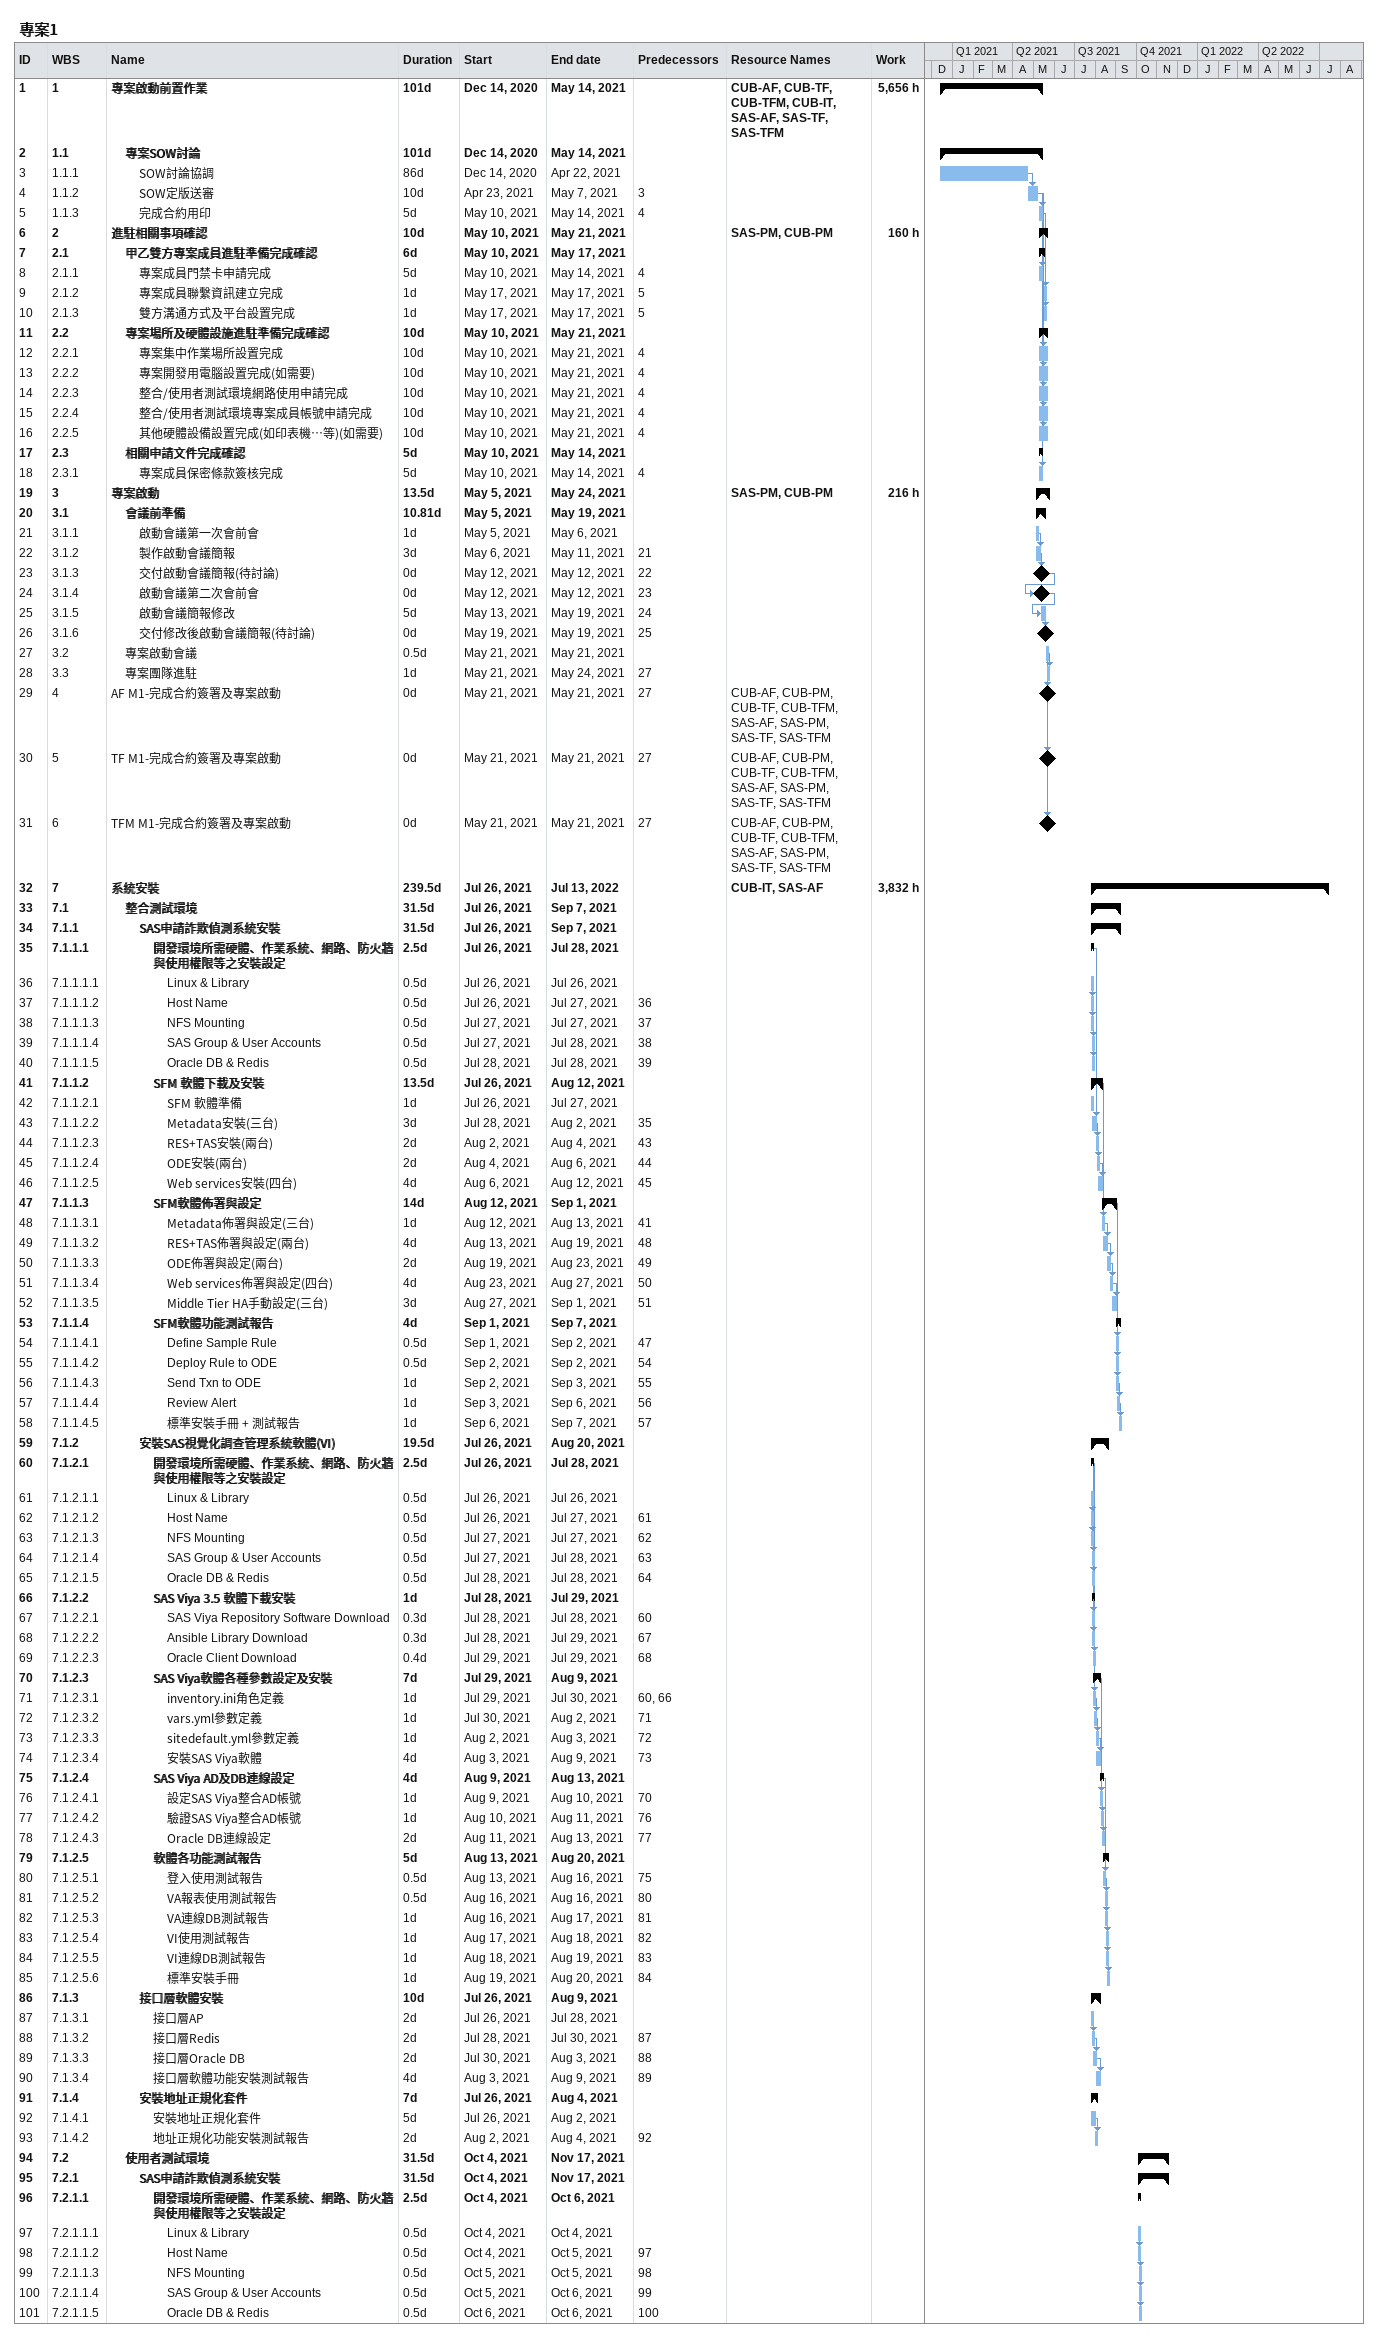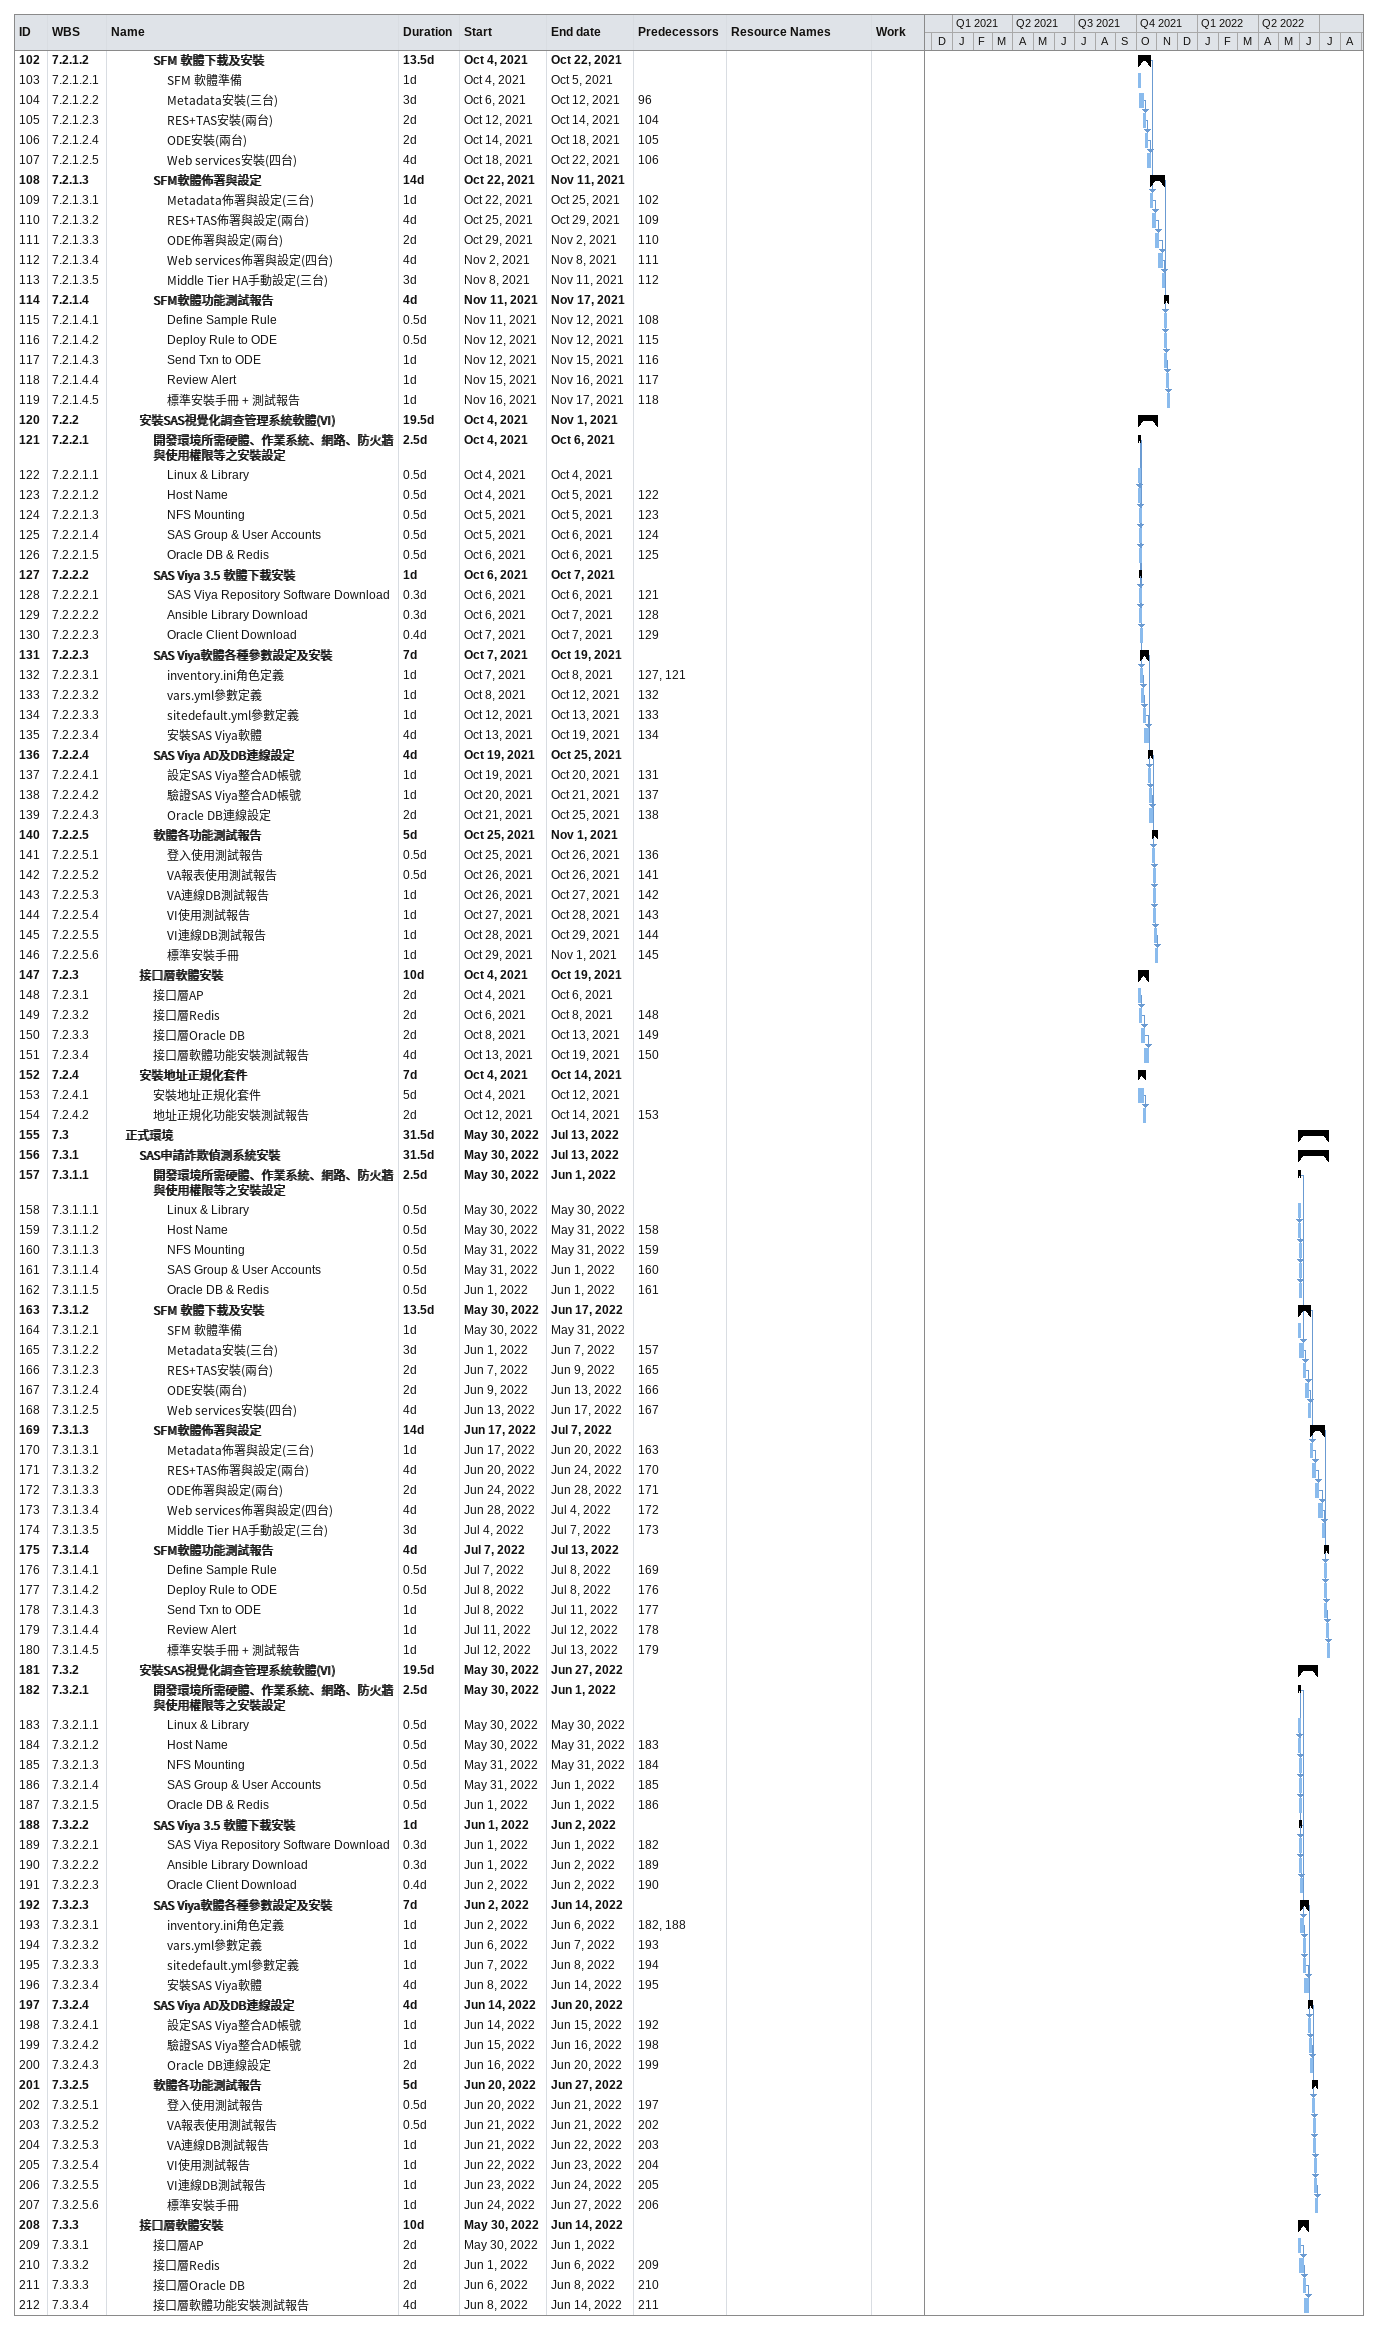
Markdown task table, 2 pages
專案1

| ID | WBS | Task | Duration | Start | Finish | Predecessors | Resources | Work (h) |
|---|---|---|---|---|---|---|---|---|
| 1 | 1 | **專案啟動前置作業** | 101d | 2020-12-14 | 2021-05-14 |  | CUB-AF, CUB-TF, CUB-TFM, CUB-IT, SAS-AF, SAS-TF, SAS-TFM | 5656 |
| 2 | 1.1 | **專案SOW討論** | 101d | 2020-12-14 | 2021-05-14 |  |  |  |
| 3 | 1.1.1 | SOW討論協調 | 86d | 2020-12-14 | 2021-04-22 |  |  |  |
| 4 | 1.1.2 | SOW定版送審 | 10d | 2021-04-23 | 2021-05-07 | 3 |  |  |
| 5 | 1.1.3 | 完成合約用印 | 5d | 2021-05-10 | 2021-05-14 | 4 |  |  |
| 6 | 2 | **進駐相關事項確認** | 10d | 2021-05-10 | 2021-05-21 |  | SAS-PM, CUB-PM | 160 |
| 7 | 2.1 | **甲乙雙方專案成員進駐準備完成確認** | 6d | 2021-05-10 | 2021-05-17 |  |  |  |
| 8 | 2.1.1 | 專案成員門禁卡申請完成 | 5d | 2021-05-10 | 2021-05-14 | 4 |  |  |
| 9 | 2.1.2 | 專案成員聯繫資訊建立完成 | 1d | 2021-05-17 | 2021-05-17 | 5 |  |  |
| 10 | 2.1.3 | 雙方溝通方式及平台設置完成 | 1d | 2021-05-17 | 2021-05-17 | 5 |  |  |
| 11 | 2.2 | **專案場所及硬體設施進駐準備完成確認** | 10d | 2021-05-10 | 2021-05-21 |  |  |  |
| 12 | 2.2.1 | 專案集中作業場所設置完成 | 10d | 2021-05-10 | 2021-05-21 | 4 |  |  |
| 13 | 2.2.2 | 專案開發用電腦設置完成(如需要) | 10d | 2021-05-10 | 2021-05-21 | 4 |  |  |
| 14 | 2.2.3 | 整合/使用者測試環境網路使用申請完成 | 10d | 2021-05-10 | 2021-05-21 | 4 |  |  |
| 15 | 2.2.4 | 整合/使用者測試環境專案成員帳號申請完成 | 10d | 2021-05-10 | 2021-05-21 | 4 |  |  |
| 16 | 2.2.5 | 其他硬體設備設置完成(如印表機…等)(如需要) | 10d | 2021-05-10 | 2021-05-21 | 4 |  |  |
| 17 | 2.3 | **相關申請文件完成確認** | 5d | 2021-05-10 | 2021-05-14 |  |  |  |
| 18 | 2.3.1 | 專案成員保密條款簽核完成 | 5d | 2021-05-10 | 2021-05-14 | 4 |  |  |
| 19 | 3 | **專案啟動** | 13.5d | 2021-05-05 | 2021-05-24 |  | SAS-PM, CUB-PM | 216 |
| 20 | 3.1 | **會議前準備** | 10.81d | 2021-05-05 | 2021-05-19 |  |  |  |
| 21 | 3.1.1 | 啟動會議第一次會前會 | 1d | 2021-05-05 | 2021-05-06 |  |  |  |
| 22 | 3.1.2 | 製作啟動會議簡報 | 3d | 2021-05-06 | 2021-05-11 | 21 |  |  |
| 23 | 3.1.3 | 交付啟動會議簡報(待討論) | 0d | 2021-05-12 | 2021-05-12 | 22 |  |  |
| 24 | 3.1.4 | 啟動會議第二次會前會 | 0d | 2021-05-12 | 2021-05-12 | 23 |  |  |
| 25 | 3.1.5 | 啟動會議簡報修改 | 5d | 2021-05-13 | 2021-05-19 | 24 |  |  |
| 26 | 3.1.6 | 交付修改後啟動會議簡報(待討論) | 0d | 2021-05-19 | 2021-05-19 | 25 |  |  |
| 27 | 3.2 | 專案啟動會議 | 0.5d | 2021-05-21 | 2021-05-21 |  |  |  |
| 28 | 3.3 | 專案團隊進駐 | 1d | 2021-05-21 | 2021-05-24 | 27 |  |  |
| 29 | 4 | AF M1-完成合約簽署及專案啟動 | 0d | 2021-05-21 | 2021-05-21 | 27 | CUB-AF, CUB-PM, CUB-TF, CUB-TFM, SAS-AF, SAS-PM, SAS-TF, SAS-TFM |  |
| 30 | 5 | TF M1-完成合約簽署及專案啟動 | 0d | 2021-05-21 | 2021-05-21 | 27 | CUB-AF, CUB-PM, CUB-TF, CUB-TFM, SAS-AF, SAS-PM, SAS-TF, SAS-TFM |  |
| 31 | 6 | TFM M1-完成合約簽署及專案啟動 | 0d | 2021-05-21 | 2021-05-21 | 27 | CUB-AF, CUB-PM, CUB-TF, CUB-TFM, SAS-AF, SAS-PM, SAS-TF, SAS-TFM |  |
| 32 | 7 | **系統安裝** | 239.5d | 2021-07-26 | 2022-07-13 |  | CUB-IT, SAS-AF | 3832 |
| 33 | 7.1 | **整合測試環境** | 31.5d | 2021-07-26 | 2021-09-07 |  |  |  |
| 34 | 7.1.1 | **SAS申請詐欺偵測系統安裝** | 31.5d | 2021-07-26 | 2021-09-07 |  |  |  |
| 35 | 7.1.1.1 | **開發環境所需硬體、作業系統、網路、防火牆與使用權限等之安裝設定** | 2.5d | 2021-07-26 | 2021-07-28 |  |  |  |
| 36 | 7.1.1.1.1 | Linux & Library | 0.5d | 2021-07-26 | 2021-07-26 |  |  |  |
| 37 | 7.1.1.1.2 | Host Name | 0.5d | 2021-07-26 | 2021-07-27 | 36 |  |  |
| 38 | 7.1.1.1.3 | NFS Mounting | 0.5d | 2021-07-27 | 2021-07-27 | 37 |  |  |
| 39 | 7.1.1.1.4 | SAS Group & User Accounts | 0.5d | 2021-07-27 | 2021-07-28 | 38 |  |  |
| 40 | 7.1.1.1.5 | Oracle DB & Redis | 0.5d | 2021-07-28 | 2021-07-28 | 39 |  |  |
| 41 | 7.1.1.2 | **SFM 軟體下載及安裝** | 13.5d | 2021-07-26 | 2021-08-12 |  |  |  |
| 42 | 7.1.1.2.1 | SFM 軟體準備 | 1d | 2021-07-26 | 2021-07-27 |  |  |  |
| 43 | 7.1.1.2.2 | Metadata安裝(三台) | 3d | 2021-07-28 | 2021-08-02 | 35 |  |  |
| 44 | 7.1.1.2.3 | RES+TAS安裝(兩台) | 2d | 2021-08-02 | 2021-08-04 | 43 |  |  |
| 45 | 7.1.1.2.4 | ODE安裝(兩台) | 2d | 2021-08-04 | 2021-08-06 | 44 |  |  |
| 46 | 7.1.1.2.5 | Web services安裝(四台) | 4d | 2021-08-06 | 2021-08-12 | 45 |  |  |
| 47 | 7.1.1.3 | **SFM軟體佈署與設定** | 14d | 2021-08-12 | 2021-09-01 |  |  |  |
| 48 | 7.1.1.3.1 | Metadata佈署與設定(三台) | 1d | 2021-08-12 | 2021-08-13 | 41 |  |  |
| 49 | 7.1.1.3.2 | RES+TAS佈署與設定(兩台) | 4d | 2021-08-13 | 2021-08-19 | 48 |  |  |
| 50 | 7.1.1.3.3 | ODE佈署與設定(兩台) | 2d | 2021-08-19 | 2021-08-23 | 49 |  |  |
| 51 | 7.1.1.3.4 | Web services佈署與設定(四台) | 4d | 2021-08-23 | 2021-08-27 | 50 |  |  |
| 52 | 7.1.1.3.5 | Middle Tier HA手動設定(三台) | 3d | 2021-08-27 | 2021-09-01 | 51 |  |  |
| 53 | 7.1.1.4 | **SFM軟體功能測試報告** | 4d | 2021-09-01 | 2021-09-07 |  |  |  |
| 54 | 7.1.1.4.1 | Define Sample Rule | 0.5d | 2021-09-01 | 2021-09-02 | 47 |  |  |
| 55 | 7.1.1.4.2 | Deploy Rule to ODE | 0.5d | 2021-09-02 | 2021-09-02 | 54 |  |  |
| 56 | 7.1.1.4.3 | Send Txn to ODE | 1d | 2021-09-02 | 2021-09-03 | 55 |  |  |
| 57 | 7.1.1.4.4 | Review Alert | 1d | 2021-09-03 | 2021-09-06 | 56 |  |  |
| 58 | 7.1.1.4.5 | 標準安裝手冊 + 測試報告 | 1d | 2021-09-06 | 2021-09-07 | 57 |  |  |
| 59 | 7.1.2 | **安裝SAS視覺化調查管理系統軟體(VI)** | 19.5d | 2021-07-26 | 2021-08-20 |  |  |  |
| 60 | 7.1.2.1 | **開發環境所需硬體、作業系統、網路、防火牆與使用權限等之安裝設定** | 2.5d | 2021-07-26 | 2021-07-28 |  |  |  |
| 61 | 7.1.2.1.1 | Linux & Library | 0.5d | 2021-07-26 | 2021-07-26 |  |  |  |
| 62 | 7.1.2.1.2 | Host Name | 0.5d | 2021-07-26 | 2021-07-27 | 61 |  |  |
| 63 | 7.1.2.1.3 | NFS Mounting | 0.5d | 2021-07-27 | 2021-07-27 | 62 |  |  |
| 64 | 7.1.2.1.4 | SAS Group & User Accounts | 0.5d | 2021-07-27 | 2021-07-28 | 63 |  |  |
| 65 | 7.1.2.1.5 | Oracle DB & Redis | 0.5d | 2021-07-28 | 2021-07-28 | 64 |  |  |
| 66 | 7.1.2.2 | **SAS Viya 3.5 軟體下載安裝** | 1d | 2021-07-28 | 2021-07-29 |  |  |  |
| 67 | 7.1.2.2.1 | SAS Viya Repository Software Download | 0.3d | 2021-07-28 | 2021-07-28 | 60 |  |  |
| 68 | 7.1.2.2.2 | Ansible Library Download | 0.3d | 2021-07-28 | 2021-07-29 | 67 |  |  |
| 69 | 7.1.2.2.3 | Oracle Client Download | 0.4d | 2021-07-29 | 2021-07-29 | 68 |  |  |
| 70 | 7.1.2.3 | **SAS Viya軟體各種參數設定及安裝** | 7d | 2021-07-29 | 2021-08-09 |  |  |  |
| 71 | 7.1.2.3.1 | inventory.ini角色定義 | 1d | 2021-07-29 | 2021-07-30 | 60, 66 |  |  |
| 72 | 7.1.2.3.2 | vars.yml參數定義 | 1d | 2021-07-30 | 2021-08-02 | 71 |  |  |
| 73 | 7.1.2.3.3 | sitedefault.yml參數定義 | 1d | 2021-08-02 | 2021-08-03 | 72 |  |  |
| 74 | 7.1.2.3.4 | 安裝SAS Viya軟體 | 4d | 2021-08-03 | 2021-08-09 | 73 |  |  |
| 75 | 7.1.2.4 | **SAS Viya AD及DB連線設定** | 4d | 2021-08-09 | 2021-08-13 |  |  |  |
| 76 | 7.1.2.4.1 | 設定SAS Viya整合AD帳號 | 1d | 2021-08-09 | 2021-08-10 | 70 |  |  |
| 77 | 7.1.2.4.2 | 驗證SAS Viya整合AD帳號 | 1d | 2021-08-10 | 2021-08-11 | 76 |  |  |
| 78 | 7.1.2.4.3 | Oracle DB連線設定 | 2d | 2021-08-11 | 2021-08-13 | 77 |  |  |
| 79 | 7.1.2.5 | **軟體各功能測試報告** | 5d | 2021-08-13 | 2021-08-20 |  |  |  |
| 80 | 7.1.2.5.1 | 登入使用測試報告 | 0.5d | 2021-08-13 | 2021-08-16 | 75 |  |  |
| 81 | 7.1.2.5.2 | VA報表使用測試報告 | 0.5d | 2021-08-16 | 2021-08-16 | 80 |  |  |
| 82 | 7.1.2.5.3 | VA連線DB測試報告 | 1d | 2021-08-16 | 2021-08-17 | 81 |  |  |
| 83 | 7.1.2.5.4 | VI使用測試報告 | 1d | 2021-08-17 | 2021-08-18 | 82 |  |  |
| 84 | 7.1.2.5.5 | VI連線DB測試報告 | 1d | 2021-08-18 | 2021-08-19 | 83 |  |  |
| 85 | 7.1.2.5.6 | 標準安裝手冊 | 1d | 2021-08-19 | 2021-08-20 | 84 |  |  |
| 86 | 7.1.3 | **接口層軟體安裝** | 10d | 2021-07-26 | 2021-08-09 |  |  |  |
| 87 | 7.1.3.1 | 接口層AP | 2d | 2021-07-26 | 2021-07-28 |  |  |  |
| 88 | 7.1.3.2 | 接口層Redis | 2d | 2021-07-28 | 2021-07-30 | 87 |  |  |
| 89 | 7.1.3.3 | 接口層Oracle DB | 2d | 2021-07-30 | 2021-08-03 | 88 |  |  |
| 90 | 7.1.3.4 | 接口層軟體功能安裝測試報告 | 4d | 2021-08-03 | 2021-08-09 | 89 |  |  |
| 91 | 7.1.4 | **安裝地址正規化套件** | 7d | 2021-07-26 | 2021-08-04 |  |  |  |
| 92 | 7.1.4.1 | 安裝地址正規化套件 | 5d | 2021-07-26 | 2021-08-02 |  |  |  |
| 93 | 7.1.4.2 | 地址正規化功能安裝測試報告 | 2d | 2021-08-02 | 2021-08-04 | 92 |  |  |
| 94 | 7.2 | **使用者測試環境** | 31.5d | 2021-10-04 | 2021-11-17 |  |  |  |
| 95 | 7.2.1 | **SAS申請詐欺偵測系統安裝** | 31.5d | 2021-10-04 | 2021-11-17 |  |  |  |
| 96 | 7.2.1.1 | **開發環境所需硬體、作業系統、網路、防火牆與使用權限等之安裝設定** | 2.5d | 2021-10-04 | 2021-10-06 |  |  |  |
| 97 | 7.2.1.1.1 | Linux & Library | 0.5d | 2021-10-04 | 2021-10-04 |  |  |  |
| 98 | 7.2.1.1.2 | Host Name | 0.5d | 2021-10-04 | 2021-10-05 | 97 |  |  |
| 99 | 7.2.1.1.3 | NFS Mounting | 0.5d | 2021-10-05 | 2021-10-05 | 98 |  |  |
| 100 | 7.2.1.1.4 | SAS Group & User Accounts | 0.5d | 2021-10-05 | 2021-10-06 | 99 |  |  |
| 101 | 7.2.1.1.5 | Oracle DB & Redis | 0.5d | 2021-10-06 | 2021-10-06 | 100 |  |  |
| 102 | 7.2.1.2 | **SFM 軟體下載及安裝** | 13.5d | 2021-10-04 | 2021-10-22 |  |  |  |
| 103 | 7.2.1.2.1 | SFM 軟體準備 | 1d | 2021-10-04 | 2021-10-05 |  |  |  |
| 104 | 7.2.1.2.2 | Metadata安裝(三台) | 3d | 2021-10-06 | 2021-10-12 | 96 |  |  |
| 105 | 7.2.1.2.3 | RES+TAS安裝(兩台) | 2d | 2021-10-12 | 2021-10-14 | 104 |  |  |
| 106 | 7.2.1.2.4 | ODE安裝(兩台) | 2d | 2021-10-14 | 2021-10-18 | 105 |  |  |
| 107 | 7.2.1.2.5 | Web services安裝(四台) | 4d | 2021-10-18 | 2021-10-22 | 106 |  |  |
| 108 | 7.2.1.3 | **SFM軟體佈署與設定** | 14d | 2021-10-22 | 2021-11-11 |  |  |  |
| 109 | 7.2.1.3.1 | Metadata佈署與設定(三台) | 1d | 2021-10-22 | 2021-10-25 | 102 |  |  |
| 110 | 7.2.1.3.2 | RES+TAS佈署與設定(兩台) | 4d | 2021-10-25 | 2021-10-29 | 109 |  |  |
| 111 | 7.2.1.3.3 | ODE佈署與設定(兩台) | 2d | 2021-10-29 | 2021-11-02 | 110 |  |  |
| 112 | 7.2.1.3.4 | Web services佈署與設定(四台) | 4d | 2021-11-02 | 2021-11-08 | 111 |  |  |
| 113 | 7.2.1.3.5 | Middle Tier HA手動設定(三台) | 3d | 2021-11-08 | 2021-11-11 | 112 |  |  |
| 114 | 7.2.1.4 | **SFM軟體功能測試報告** | 4d | 2021-11-11 | 2021-11-17 |  |  |  |
| 115 | 7.2.1.4.1 | Define Sample Rule | 0.5d | 2021-11-11 | 2021-11-12 | 108 |  |  |
| 116 | 7.2.1.4.2 | Deploy Rule to ODE | 0.5d | 2021-11-12 | 2021-11-12 | 115 |  |  |
| 117 | 7.2.1.4.3 | Send Txn to ODE | 1d | 2021-11-12 | 2021-11-15 | 116 |  |  |
| 118 | 7.2.1.4.4 | Review Alert | 1d | 2021-11-15 | 2021-11-16 | 117 |  |  |
| 119 | 7.2.1.4.5 | 標準安裝手冊 + 測試報告 | 1d | 2021-11-16 | 2021-11-17 | 118 |  |  |
| 120 | 7.2.2 | **安裝SAS視覺化調查管理系統軟體(VI)** | 19.5d | 2021-10-04 | 2021-11-01 |  |  |  |
| 121 | 7.2.2.1 | **開發環境所需硬體、作業系統、網路、防火牆與使用權限等之安裝設定** | 2.5d | 2021-10-04 | 2021-10-06 |  |  |  |
| 122 | 7.2.2.1.1 | Linux & Library | 0.5d | 2021-10-04 | 2021-10-04 |  |  |  |
| 123 | 7.2.2.1.2 | Host Name | 0.5d | 2021-10-04 | 2021-10-05 | 122 |  |  |
| 124 | 7.2.2.1.3 | NFS Mounting | 0.5d | 2021-10-05 | 2021-10-05 | 123 |  |  |
| 125 | 7.2.2.1.4 | SAS Group & User Accounts | 0.5d | 2021-10-05 | 2021-10-06 | 124 |  |  |
| 126 | 7.2.2.1.5 | Oracle DB & Redis | 0.5d | 2021-10-06 | 2021-10-06 | 125 |  |  |
| 127 | 7.2.2.2 | **SAS Viya 3.5 軟體下載安裝** | 1d | 2021-10-06 | 2021-10-07 |  |  |  |
| 128 | 7.2.2.2.1 | SAS Viya Repository Software Download | 0.3d | 2021-10-06 | 2021-10-06 | 121 |  |  |
| 129 | 7.2.2.2.2 | Ansible Library Download | 0.3d | 2021-10-06 | 2021-10-07 | 128 |  |  |
| 130 | 7.2.2.2.3 | Oracle Client Download | 0.4d | 2021-10-07 | 2021-10-07 | 129 |  |  |
| 131 | 7.2.2.3 | **SAS Viya軟體各種參數設定及安裝** | 7d | 2021-10-07 | 2021-10-19 |  |  |  |
| 132 | 7.2.2.3.1 | inventory.ini角色定義 | 1d | 2021-10-07 | 2021-10-08 | 127, 121 |  |  |
| 133 | 7.2.2.3.2 | vars.yml參數定義 | 1d | 2021-10-08 | 2021-10-12 | 132 |  |  |
| 134 | 7.2.2.3.3 | sitedefault.yml參數定義 | 1d | 2021-10-12 | 2021-10-13 | 133 |  |  |
| 135 | 7.2.2.3.4 | 安裝SAS Viya軟體 | 4d | 2021-10-13 | 2021-10-19 | 134 |  |  |
| 136 | 7.2.2.4 | **SAS Viya AD及DB連線設定** | 4d | 2021-10-19 | 2021-10-25 |  |  |  |
| 137 | 7.2.2.4.1 | 設定SAS Viya整合AD帳號 | 1d | 2021-10-19 | 2021-10-20 | 131 |  |  |
| 138 | 7.2.2.4.2 | 驗證SAS Viya整合AD帳號 | 1d | 2021-10-20 | 2021-10-21 | 137 |  |  |
| 139 | 7.2.2.4.3 | Oracle DB連線設定 | 2d | 2021-10-21 | 2021-10-25 | 138 |  |  |
| 140 | 7.2.2.5 | **軟體各功能測試報告** | 5d | 2021-10-25 | 2021-11-01 |  |  |  |
| 141 | 7.2.2.5.1 | 登入使用測試報告 | 0.5d | 2021-10-25 | 2021-10-26 | 136 |  |  |
| 142 | 7.2.2.5.2 | VA報表使用測試報告 | 0.5d | 2021-10-26 | 2021-10-26 | 141 |  |  |
| 143 | 7.2.2.5.3 | VA連線DB測試報告 | 1d | 2021-10-26 | 2021-10-27 | 142 |  |  |
| 144 | 7.2.2.5.4 | VI使用測試報告 | 1d | 2021-10-27 | 2021-10-28 | 143 |  |  |
| 145 | 7.2.2.5.5 | VI連線DB測試報告 | 1d | 2021-10-28 | 2021-10-29 | 144 |  |  |
| 146 | 7.2.2.5.6 | 標準安裝手冊 | 1d | 2021-10-29 | 2021-11-01 | 145 |  |  |
| 147 | 7.2.3 | **接口層軟體安裝** | 10d | 2021-10-04 | 2021-10-19 |  |  |  |
| 148 | 7.2.3.1 | 接口層AP | 2d | 2021-10-04 | 2021-10-06 |  |  |  |
| 149 | 7.2.3.2 | 接口層Redis | 2d | 2021-10-06 | 2021-10-08 | 148 |  |  |
| 150 | 7.2.3.3 | 接口層Oracle DB | 2d | 2021-10-08 | 2021-10-13 | 149 |  |  |
| 151 | 7.2.3.4 | 接口層軟體功能安裝測試報告 | 4d | 2021-10-13 | 2021-10-19 | 150 |  |  |
| 152 | 7.2.4 | **安裝地址正規化套件** | 7d | 2021-10-04 | 2021-10-14 |  |  |  |
| 153 | 7.2.4.1 | 安裝地址正規化套件 | 5d | 2021-10-04 | 2021-10-12 |  |  |  |
| 154 | 7.2.4.2 | 地址正規化功能安裝測試報告 | 2d | 2021-10-12 | 2021-10-14 | 153 |  |  |
| 155 | 7.3 | **正式環境** | 31.5d | 2022-05-30 | 2022-07-13 |  |  |  |
| 156 | 7.3.1 | **SAS申請詐欺偵測系統安裝** | 31.5d | 2022-05-30 | 2022-07-13 |  |  |  |
| 157 | 7.3.1.1 | **開發環境所需硬體、作業系統、網路、防火牆與使用權限等之安裝設定** | 2.5d | 2022-05-30 | 2022-06-01 |  |  |  |
| 158 | 7.3.1.1.1 | Linux & Library | 0.5d | 2022-05-30 | 2022-05-30 |  |  |  |
| 159 | 7.3.1.1.2 | Host Name | 0.5d | 2022-05-30 | 2022-05-31 | 158 |  |  |
| 160 | 7.3.1.1.3 | NFS Mounting | 0.5d | 2022-05-31 | 2022-05-31 | 159 |  |  |
| 161 | 7.3.1.1.4 | SAS Group & User Accounts | 0.5d | 2022-05-31 | 2022-06-01 | 160 |  |  |
| 162 | 7.3.1.1.5 | Oracle DB & Redis | 0.5d | 2022-06-01 | 2022-06-01 | 161 |  |  |
| 163 | 7.3.1.2 | **SFM 軟體下載及安裝** | 13.5d | 2022-05-30 | 2022-06-17 |  |  |  |
| 164 | 7.3.1.2.1 | SFM 軟體準備 | 1d | 2022-05-30 | 2022-05-31 |  |  |  |
| 165 | 7.3.1.2.2 | Metadata安裝(三台) | 3d | 2022-06-01 | 2022-06-07 | 157 |  |  |
| 166 | 7.3.1.2.3 | RES+TAS安裝(兩台) | 2d | 2022-06-07 | 2022-06-09 | 165 |  |  |
| 167 | 7.3.1.2.4 | ODE安裝(兩台) | 2d | 2022-06-09 | 2022-06-13 | 166 |  |  |
| 168 | 7.3.1.2.5 | Web services安裝(四台) | 4d | 2022-06-13 | 2022-06-17 | 167 |  |  |
| 169 | 7.3.1.3 | **SFM軟體佈署與設定** | 14d | 2022-06-17 | 2022-07-07 |  |  |  |
| 170 | 7.3.1.3.1 | Metadata佈署與設定(三台) | 1d | 2022-06-17 | 2022-06-20 | 163 |  |  |
| 171 | 7.3.1.3.2 | RES+TAS佈署與設定(兩台) | 4d | 2022-06-20 | 2022-06-24 | 170 |  |  |
| 172 | 7.3.1.3.3 | ODE佈署與設定(兩台) | 2d | 2022-06-24 | 2022-06-28 | 171 |  |  |
| 173 | 7.3.1.3.4 | Web services佈署與設定(四台) | 4d | 2022-06-28 | 2022-07-04 | 172 |  |  |
| 174 | 7.3.1.3.5 | Middle Tier HA手動設定(三台) | 3d | 2022-07-04 | 2022-07-07 | 173 |  |  |
| 175 | 7.3.1.4 | **SFM軟體功能測試報告** | 4d | 2022-07-07 | 2022-07-13 |  |  |  |
| 176 | 7.3.1.4.1 | Define Sample Rule | 0.5d | 2022-07-07 | 2022-07-08 | 169 |  |  |
| 177 | 7.3.1.4.2 | Deploy Rule to ODE | 0.5d | 2022-07-08 | 2022-07-08 | 176 |  |  |
| 178 | 7.3.1.4.3 | Send Txn to ODE | 1d | 2022-07-08 | 2022-07-11 | 177 |  |  |
| 179 | 7.3.1.4.4 | Review Alert | 1d | 2022-07-11 | 2022-07-12 | 178 |  |  |
| 180 | 7.3.1.4.5 | 標準安裝手冊 + 測試報告 | 1d | 2022-07-12 | 2022-07-13 | 179 |  |  |
| 181 | 7.3.2 | **安裝SAS視覺化調查管理系統軟體(VI)** | 19.5d | 2022-05-30 | 2022-06-27 |  |  |  |
| 182 | 7.3.2.1 | **開發環境所需硬體、作業系統、網路、防火牆與使用權限等之安裝設定** | 2.5d | 2022-05-30 | 2022-06-01 |  |  |  |
| 183 | 7.3.2.1.1 | Linux & Library | 0.5d | 2022-05-30 | 2022-05-30 |  |  |  |
| 184 | 7.3.2.1.2 | Host Name | 0.5d | 2022-05-30 | 2022-05-31 | 183 |  |  |
| 185 | 7.3.2.1.3 | NFS Mounting | 0.5d | 2022-05-31 | 2022-05-31 | 184 |  |  |
| 186 | 7.3.2.1.4 | SAS Group & User Accounts | 0.5d | 2022-05-31 | 2022-06-01 | 185 |  |  |
| 187 | 7.3.2.1.5 | Oracle DB & Redis | 0.5d | 2022-06-01 | 2022-06-01 | 186 |  |  |
| 188 | 7.3.2.2 | **SAS Viya 3.5 軟體下載安裝** | 1d | 2022-06-01 | 2022-06-02 |  |  |  |
| 189 | 7.3.2.2.1 | SAS Viya Repository Software Download | 0.3d | 2022-06-01 | 2022-06-01 | 182 |  |  |
| 190 | 7.3.2.2.2 | Ansible Library Download | 0.3d | 2022-06-01 | 2022-06-02 | 189 |  |  |
| 191 | 7.3.2.2.3 | Oracle Client Download | 0.4d | 2022-06-02 | 2022-06-02 | 190 |  |  |
| 192 | 7.3.2.3 | **SAS Viya軟體各種參數設定及安裝** | 7d | 2022-06-02 | 2022-06-14 |  |  |  |
| 193 | 7.3.2.3.1 | inventory.ini角色定義 | 1d | 2022-06-02 | 2022-06-06 | 182, 188 |  |  |
| 194 | 7.3.2.3.2 | vars.yml參數定義 | 1d | 2022-06-06 | 2022-06-07 | 193 |  |  |
| 195 | 7.3.2.3.3 | sitedefault.yml參數定義 | 1d | 2022-06-07 | 2022-06-08 | 194 |  |  |
| 196 | 7.3.2.3.4 | 安裝SAS Viya軟體 | 4d | 2022-06-08 | 2022-06-14 | 195 |  |  |
| 197 | 7.3.2.4 | **SAS Viya AD及DB連線設定** | 4d | 2022-06-14 | 2022-06-20 |  |  |  |
| 198 | 7.3.2.4.1 | 設定SAS Viya整合AD帳號 | 1d | 2022-06-14 | 2022-06-15 | 192 |  |  |
| 199 | 7.3.2.4.2 | 驗證SAS Viya整合AD帳號 | 1d | 2022-06-15 | 2022-06-16 | 198 |  |  |
| 200 | 7.3.2.4.3 | Oracle DB連線設定 | 2d | 2022-06-16 | 2022-06-20 | 199 |  |  |
| 201 | 7.3.2.5 | **軟體各功能測試報告** | 5d | 2022-06-20 | 2022-06-27 |  |  |  |
| 202 | 7.3.2.5.1 | 登入使用測試報告 | 0.5d | 2022-06-20 | 2022-06-21 | 197 |  |  |
| 203 | 7.3.2.5.2 | VA報表使用測試報告 | 0.5d | 2022-06-21 | 2022-06-21 | 202 |  |  |
| 204 | 7.3.2.5.3 | VA連線DB測試報告 | 1d | 2022-06-21 | 2022-06-22 | 203 |  |  |
| 205 | 7.3.2.5.4 | VI使用測試報告 | 1d | 2022-06-22 | 2022-06-23 | 204 |  |  |
| 206 | 7.3.2.5.5 | VI連線DB測試報告 | 1d | 2022-06-23 | 2022-06-24 | 205 |  |  |
| 207 | 7.3.2.5.6 | 標準安裝手冊 | 1d | 2022-06-24 | 2022-06-27 | 206 |  |  |
| 208 | 7.3.3 | **接口層軟體安裝** | 10d | 2022-05-30 | 2022-06-14 |  |  |  |
| 209 | 7.3.3.1 | 接口層AP | 2d | 2022-05-30 | 2022-06-01 |  |  |  |
| 210 | 7.3.3.2 | 接口層Redis | 2d | 2022-06-01 | 2022-06-06 | 209 |  |  |
| 211 | 7.3.3.3 | 接口層Oracle DB | 2d | 2022-06-06 | 2022-06-08 | 210 |  |  |
| 212 | 7.3.3.4 | 接口層軟體功能安裝測試報告 | 4d | 2022-06-08 | 2022-06-14 | 211 |  |  |
